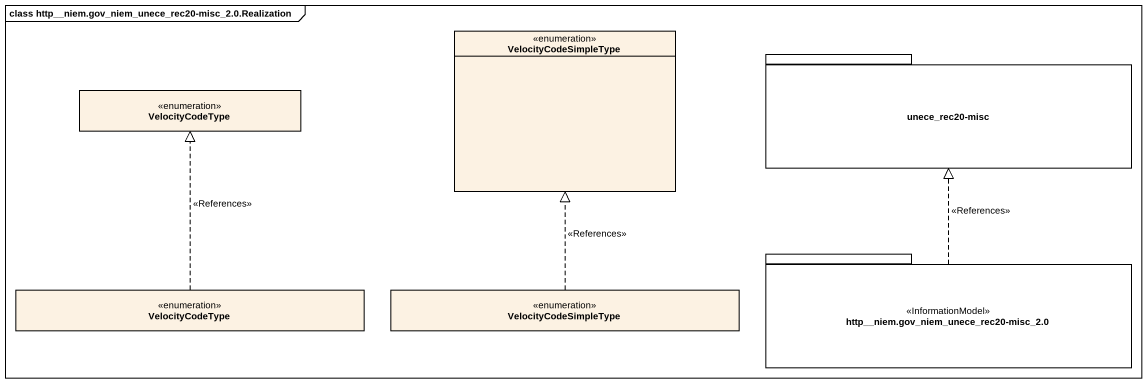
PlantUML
@startuml
mainframe class http__niem.gov_niem_unece_rec20-misc_2.0.Realization
hide circle
hide empty members
enum VelocityCodeSimpleType
package "unece_rec20-misc" as unece_rec20_misc {
}
enum VelocityCodeType
package "http__niem.gov_niem_unece_rec20-misc_2.0" as http_niem_gov_niem_unece <<InformationModel>> {
}
enum "VelocityCodeType" as VelocityCodeType_2
enum "VelocityCodeSimpleType" as VelocityCodeSimpleType_2
http_niem_gov_niem_unece .up.|> unece_rec20_misc : <<References>>
VelocityCodeType_2 .up.|> VelocityCodeType : <<References>>
VelocityCodeSimpleType_2 .up.|> VelocityCodeSimpleType : <<References>>
@enduml
